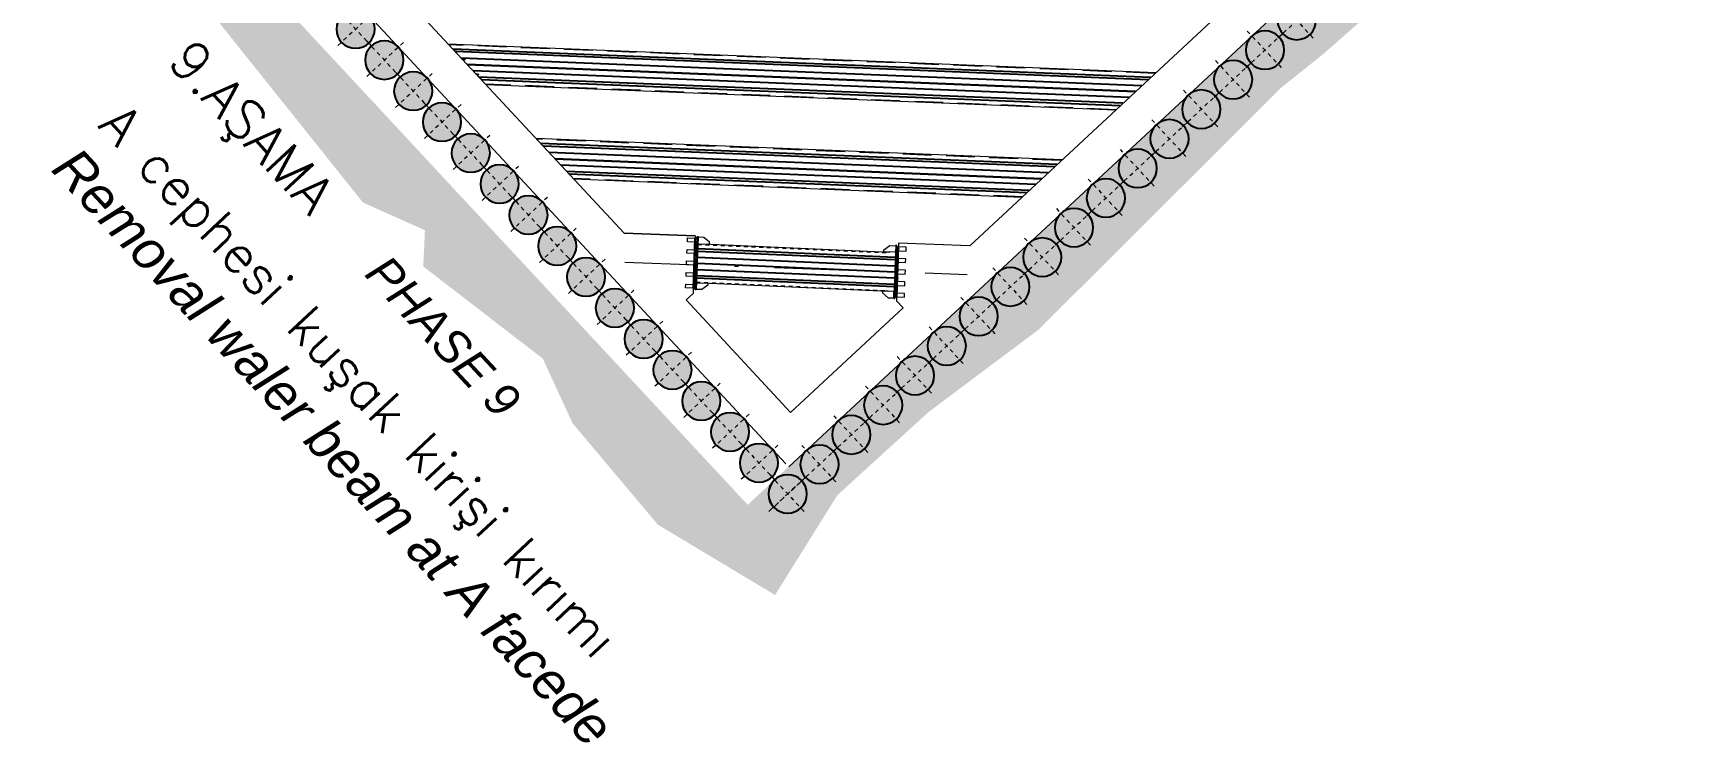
# Model space of a CAD drawing. Header units: metres. Extents: x 400488 to 400591, y 4543956 to 4544011.
# Drawn here: x 400494.27 to 400537.24, y 4543956 to 4543974.45 of the extents above; entities that cross this region are included whole.
import ezdxf

# ---------------------------------------------------------------- set-up
doc = ezdxf.new("R2010")
doc.units = ezdxf.units.M
for name, pattern in [('CIZGI', [0.4, 0.25, -0.15]), ('DASHDOT2', [12.7, 6.35, -3.175, 0, -3.175]), ('DIYAFRAM KALIP STRUT$0$CONTINU', [0]), ('HIDDEN', [0.375, 0.25, -0.125]), ('Tratto corto', [0.023, 0.013, -0.01])]:
    doc.linetypes.add(name, pattern=pattern)
for name, color, linetype in [('02-S-P-CONCRETE SLABS-D', 1, 'Continuous'), ('C-TOPO-MAJR', 9, 'Continuous'), ('DIYAFRAM KALIP STRUT$0$st_s_donatı', 7, 'Continuous')]:
    doc.layers.add(name, color=color, linetype=linetype)
for name, color, linetype, lineweight in [('DIYAFRAM KALIP STRUT$0$PRT-KD-kazik', 172, 'Continuous', 25), ('DIYAFRAM KALIP STRUT$0$PRT_Part', 8, 'Continuous', 0), ('GD_1', 240, 'Continuous', 5), ('GD_GRID-1', 8, 'Tratto corto', 9), ('GD_RETINI', 240, 'Continuous', 5), ('GD_S_STRU_CUT', 4, 'Continuous', 35), ('GD_structure', 4, 'Continuous', 5), ('Layer1', 252, 'Continuous', 5)]:
    doc.layers.add(name, color=color, linetype=linetype, lineweight=lineweight)
doc.styles.get("Standard").update_dxf_attribs({"font": 'simplex.shx'})

# ---------------------------------------------------------------- blocks, each defined once
blk = doc.blocks.new('PAL-100')
h = blk.add_hatch(color=253)
h.dxf.hatch_style = 1
edge = h.paths.add_edge_path()
edge.add_arc((0, 0), 0.5, 0, 360)
at = {"layer": 'GD_GRID-1', "ltscale": 0.5}
for p, q in [((0, -0.675), (0, 0.675)), ((-0.675, 0), (0.675, 0))]:
    blk.add_line(p, q, dxfattribs=at)
at = {"layer": 'GD_S_STRU_CUT', "color": 1, "lineweight": -3}
blk.add_circle((0, 0), 0.5, dxfattribs=at)
blk = doc.blocks.new('*U74')
at = {"color": 4, "rotation": 312.9213198489628}
blk.add_blockref('PAL-100', (0, 0), dxfattribs=at)
blk = doc.blocks.new('*U75')
at = {"color": 0, "linetype": 'ByBlock', "lineweight": -2, "transparency": 16777216}
for p in [(0, 0), (0.749, -0.806), (1.498, -1.611), (2.247, -2.417), (2.996, -3.222), (3.745, -4.028), (4.495, -4.833), (5.244, -5.639), (5.993, -6.444), (6.742, -7.25), (7.491, -8.055), (8.24, -8.861), (8.989, -9.666), (9.738, -10.472), (10.487, -11.277), (11.236, -12.083), (11.985, -12.888), (12.735, -13.694), (13.484, -14.499), (14.233, -15.305), (14.982, -16.11)]:
    blk.add_blockref('*U74', p, dxfattribs=at)
blk = doc.blocks.new('*U70')
at = {"color": 4, "rotation": 42.92131973183312}
blk.add_blockref('PAL-100', (0, 0), dxfattribs=at)
blk = doc.blocks.new('*U71')
at = {"color": 0, "linetype": 'ByBlock', "lineweight": -2, "transparency": 16777216}
for p in [(22.334, 20.77), (21.507, 20.001), (20.68, 19.231), (19.853, 18.462), (19.025, 17.693), (18.198, 16.924), (17.371, 16.154), (16.544, 15.385), (15.717, 14.616), (14.889, 13.847), (14.062, 13.077), (13.235, 12.308), (12.408, 11.539), (11.581, 10.77), (10.754, 10), (9.926, 9.231), (9.099, 8.462), (8.272, 7.693), (7.445, 6.923), (6.618, 6.154), (5.79, 5.385), (4.963, 4.616), (4.136, 3.846), (3.309, 3.077), (2.482, 2.308), (1.654, 1.539), (0.827, 0.769), (0, 0)]:
    blk.add_blockref('*U70', p, dxfattribs=at)
blk = doc.blocks.new('*U61')
at = {"layer": 'DIYAFRAM KALIP STRUT$0$st_s_donatı', "linetype": 'DIYAFRAM KALIP STRUT$0$CONTINU'}
h = blk.add_hatch(dxfattribs=at)
h.set_pattern_fill('AR-CONC', color=8, angle=-225.0002)
h.set_pattern_definition([(184.9997857, (-124571.947, 83380.577), (-4.62805016, 5.5155373), [0.75, -8.25]), (129.9997857, (-124571.947, 83380.577), (-4.33770506, -6.29990545), [0.6, -6.6]), (235.45123, (-124572.3325, 83381.0366), (-8.96575515, -0.7843681), [0.63740192, -7.01142112]), (181.183986, (-124573.361, 83379.163), (-6.37610515, 8.71695773), [1.125, -12.375]), (231.635421, (-124573.892, 83379.889), (-13.4971177, -0.2789502), [0.9561034, -10.5171376]), (126.18395, (-124573.361, 83379.163), (-13.4971177, -0.2789502), [0.9, -9.9]), (155.9997857, (-124573.7146, 83380.2235), (-1.37379833, 7.06772086), [0.75, -8.25]), (100.9997857, (-124573.7146, 83380.2235), (-6.8480971, -3.4070603), [0.6, -6.6]), (206.4512304, (-124573.829, 83380.8124), (-8.22189536, 3.6606605), [0.6374019, -7.01142112]), (172.4997857, (-124571.9468, 83380.577), (-2.43990666, -2.267922726), [0, -6.52, 0, -6.7, 0, -6.625]), (142.4997857, (-124571.947, 83380.577), (-4.64909797, -0.92871203), [0, -3.82, 0, -6.37, 0, -2.525]), (102.4997857, (-124570.37, 83379.0002), (-3.6151929, 3.934195196), [0, -2.5, 0, -7.8, 0, -10.35]), (92.4997857, (-124569.663, 83378.293), (-4.83158529, 3.4159179), [0, -3.25, 0, -5.18, 0, -7.35])])
h.paths.add_polyline_path([(0, -64.9), (5, -64.9), (5, 65.2), (0, 65)])
h = blk.add_hatch(dxfattribs=at)
h.set_pattern_fill('AR-CONC', color=8, angle=-225.0002)
h.set_pattern_definition([(184.9997857, (-126099.944, 83376.8336), (-4.62805016, 5.5155373), [0.75, -8.25]), (129.9997857, (-126099.944, 83376.8336), (-4.33770506, -6.29990545), [0.6, -6.6]), (235.45123, (-126100.3296, 83377.293), (-8.96575515, -0.7843681), [0.63740192, -7.01142112]), (181.183986, (-126101.358, 83375.419), (-6.37610515, 8.71695773), [1.125, -12.375]), (231.635421, (-126101.889, 83376.146), (-13.4971177, -0.2789502), [0.9561034, -10.5171376]), (126.18395, (-126101.358, 83375.419), (-13.4971177, -0.2789502), [0.9, -9.9]), (155.9997857, (-126101.7117, 83376.48), (-1.37379833, 7.06772086), [0.75, -8.25]), (100.9997857, (-126101.712, 83376.48), (-6.8480971, -3.4070603), [0.6, -6.6]), (206.4512304, (-126101.826, 83377.069), (-8.22189536, 3.6606605), [0.6374019, -7.01142112]), (172.4997857, (-126099.944, 83376.8336), (-2.43990666, -2.267922726), [0, -6.52, 0, -6.7, 0, -6.625]), (142.4997857, (-126099.944, 83376.8336), (-4.64909797, -0.92871203), [0, -3.82, 0, -6.37, 0, -2.525]), (102.4997857, (-126098.367, 83375.2567), (-3.6151929, 3.934195196), [0, -2.5, 0, -7.8, 0, -10.35]), (92.4997857, (-126097.66, 83374.5496), (-4.83158529, 3.4159179), [0, -3.25, 0, -5.18, 0, -7.35])])
h.paths.add_polyline_path([(529.2, -68.6), (524.2, -68.6), (524.2, 61.5), (529.2, 61.3)])
at = {"layer": 'C-TOPO-MAJR', "color": 252, "flags": 128}
for points in [[(521.7, 34.7), (7.5, 38.5)], [(521.7, 28.1), (7.5, 31.9)], [(521.7, 12.2), (7.5, 16)], [(521.7, -3.7), (7.5, 0.1)], [(521.7, -3.7), (7.5, 0.1)], [(521.7, -19.6), (7.5, -15.8)], [(521.7, -35.5), (7.5, -31.7)], [(521.7, -42.1), (7.5, -38.3)]]:
    blk.add_lwpolyline(points, dxfattribs=at)
at = {"layer": 'DIYAFRAM KALIP STRUT$0$PRT-KD-kazik', "color": 252}
for points in [[(0, -64.9), (5, -64.9), (5, 65.2), (0, 65)], [(529.2, -68.6), (524.2, -68.6), (524.2, 61.5), (529.2, 61.3)]]:
    blk.add_lwpolyline(points, close=True, dxfattribs=at)
at = {"layer": 'DIYAFRAM KALIP STRUT$0$PRT_Part', "color": 2, "linetype": 'Continuous'}
for p, q in [((506.7, 47.1), (22.5, 50.9)), ((506.7, -54.5), (22.5, -50.7))]:
    blk.add_line(p, q, dxfattribs=at)
for points in [[(5, -69.7), (7.5, -69.7), (7.5, 69.5), (5, 69.5)], [(524.2, -73.5), (521.7, -73.5), (521.7, 65.7), (524.2, 65.7)]]:
    blk.add_lwpolyline(points, close=True, dxfattribs=at)
for points in [[(22.5, 67.9), (7.5, 67.9), (7.5, 52.4), (9, 50.9), (37.5, 50.9), (37.5, 55.9), (22.5, 67.9)], [(506.7, 64.2), (521.7, 64.2), (521.7, 48.7), (520.2, 47.2), (491.7, 47.2), (491.7, 52.2), (506.7, 64.2)], [(22.5, -67.7), (7.5, -67.7), (7.5, -52.2), (9, -50.7), (37.5, -50.7), (37.5, -55.7), (22.5, -67.7)], [(506.7, -71.5), (521.7, -71.5), (521.7, -56), (520.2, -54.5), (491.7, -54.5), (491.7, -59.5), (506.7, -71.5)]]:
    blk.add_lwpolyline(points, dxfattribs=at)
at = {"layer": 'GD_1', "linetype": 'HIDDEN', "ltscale": 3}
for p, q in [((521.7, 45.4), (22.5, 49.2)), ((521.7, -52.7), (22.5, -49))]:
    blk.add_line(p, q, dxfattribs=at)
at = {"layer": 'Layer1', "color": 2}
for points in [[(-20, 65.2), (-20, 55.2), (5, 55.2), (5, 65.2)], [(549.2, 61.5), (549.2, 51.5), (524.2, 51.5), (524.2, 61.5)], [(-20, 35.1), (-20, 25.1), (5, 25.1), (5, 35.1)], [(-20, 5.1), (-20, -4.9), (5, -4.9), (5, 5.1)], [(549.2, 31.3), (549.2, 21.3), (524.2, 21.3), (524.2, 31.3)], [(549.2, 1.4), (549.2, -8.6), (524.2, -8.6), (524.2, 1.4)], [(-20, -24.9), (-20, -34.9), (5, -34.9), (5, -24.9)], [(549.2, -28.7), (549.2, -38.7), (524.2, -38.7), (524.2, -28.7)], [(-20, -54.8), (-20, -64.8), (5, -64.8), (5, -54.8)], [(549.2, -58.5), (549.2, -68.5), (524.2, -68.5), (524.2, -58.5)]]:
    blk.add_lwpolyline(points, close=True, dxfattribs=at)

msp = doc.modelspace()

# ---------------------------------------------------------------- hatches: boundary and pattern name
at = {"layer": 'GD_RETINI', "ltscale": 5}
h = msp.add_hatch(dxfattribs=at)
h.set_pattern_fill('EARTH', color=34, scale=0.1, angle=-2.0787)
h.set_pattern_definition([(357.9213155, (364555.7398, 4516062.9409), (0.657614818, 0.611549467), [0.635, -0.635]), (357.9213155, (364555.74846, 4516063.1789), (0.657614818, 0.611549467), [0.635, -0.635]), (357.9213155, (364555.7571, 4516063.41684), (0.657614818, 0.611549467), [0.635, -0.635]), (87.9213155, (364555.8393, 4516063.4933), (-0.611549467, 0.657614818), [0.635, -0.635]), (87.9213155, (364556.07726, 4516063.48465), (-0.611549467, 0.657614818), [0.635, -0.635]), (87.9213155, (364556.31523, 4516063.476), (-0.611549467, 0.657614818), [0.635, -0.635])])
h.paths.add_polyline_path([(400515.455, 4544004.881), (400522.786, 4543999.622), (400524.637, 4543997.441), (400527.218, 4543995.142), (400529.023, 4543992.963), (400531.507, 4543990.483), (400532.941, 4543988.226), (400535.746, 4543985.114), (400535.568, 4543982.809), (400535.822, 4543981.687), (400534.241, 4543980.164), (400533.152, 4543978.994), (400530.363, 4543976.151), (400527.801, 4543973.898), (400526.737, 4543973.049), (400520.408, 4543966.742), (400517.545, 4543964.598), (400515.178, 4543962.439), (400513.559, 4543959.846), (400510.51, 4543961.675), (400508.292, 4543964.313), (400507.52, 4543965.99), (400504.412, 4543968.386), (400504.455, 4543969.328), (400502.844, 4543970.048), (400498.034, 4543976.063), (400494.266, 4543977.227), (400495.72, 4543978.579), (400496.753, 4543977.467), (400497.782, 4543978.391), (400512.848, 4543962.19), (400534.451, 4543982.279), (400519.388, 4543998.483), (400520.453, 4543999.506)])

# ---------------------------------------------------------------- linework, layer by layer
at = {"layer": '02-S-P-CONCRETE SLABS-D', "color": 10}
for p, q in [((400505.419, 4543973.782), (400505.503, 4543973.766)), ((400505.554, 4543973.637), (400522.931, 4543972.932)), ((400507.839, 4543971.18), (400520.495, 4543970.666))]:
    msp.add_line(p, q, dxfattribs=at)
at = {"layer": 'C-TOPO-MAJR', "color": 252, "transparency": 33554470, "flags": 128}
for points in [[(400523.328, 4543973.301), (400505.181, 4543974.038)], [(400505.317, 4543973.966), (400505.234, 4543973.982)], [(400523.26, 4543973.237), (400505.245, 4543973.97)], [(400523.096, 4543973.085), (400505.399, 4543973.804)], [(400505.501, 4543973.768), (400505.418, 4543973.784)], [(400505.501, 4543973.768), (400505.418, 4543973.784)], [(400522.932, 4543972.932), (400505.553, 4543973.639)], [(400522.932, 4543972.932), (400505.553, 4543973.639)], [(400522.768, 4543972.78), (400505.706, 4543973.473)], [(400505.869, 4543973.372), (400505.786, 4543973.388)], [(400522.604, 4543972.627), (400505.86, 4543973.308)], [(400505.945, 4543973.29), (400505.862, 4543973.306)], [(400522.536, 4543972.564), (400505.924, 4543973.239)], [(400520.892, 4543971.035), (400507.466, 4543971.581)], [(400520.824, 4543970.972), (400507.53, 4543971.512)], [(400520.66, 4543970.819), (400507.684, 4543971.347)], [(400520.496, 4543970.667), (400507.838, 4543971.182)], [(400520.496, 4543970.667), (400507.838, 4543971.182)], [(400520.332, 4543970.514), (400507.992, 4543971.016)], [(400520.168, 4543970.362), (400508.146, 4543970.851)], [(400520.1, 4543970.299), (400508.209, 4543970.782)]]:
    msp.add_lwpolyline(points, dxfattribs=at)
at = {"layer": 'DIYAFRAM KALIP STRUT$0$PRT_Part', "color": 2, "linetype": 'Continuous', "transparency": 33554470}
for p, q in [((400523.455, 4543973.419), (400505.061, 4543974.168)), ((400522.408, 4543972.445), (400506.044, 4543973.11)), ((400521.02, 4543971.154), (400507.346, 4543971.71)), ((400519.972, 4543970.18), (400508.329, 4543970.653))]:
    msp.add_line(p, q, dxfattribs=at)
at = {"layer": 'GD_1', "linetype": 'HIDDEN', "ltscale": 3}
for p, q in [((400523.437, 4543973.403), (400505.078, 4543974.149)), ((400522.426, 4543972.462), (400506.027, 4543973.129)), ((400521.001, 4543971.137), (400507.363, 4543971.692)), ((400519.99, 4543970.197), (400508.312, 4543970.671))]:
    msp.add_line(p, q, dxfattribs=at)
at = {"layer": 'GD_1', "linetype": 'DASHDOT2', "ltscale": 10}
for p, q in [((400522.931, 4543972.932), (400505.554, 4543973.637)), ((400520.495, 4543970.666), (400507.839, 4543971.18))]:
    msp.add_line(p, q, dxfattribs=at)
at = {"layer": 'GD_1', "linetype": 'DASHDOT2', "ltscale": 0.3}
msp.add_line((400509.649, 4543968.5), (400518.552, 4543968.177), dxfattribs=at)
at = {"layer": 'GD_structure'}
for p, q in [((400535.519, 4543983.272), (400513.913, 4543963.18)), ((400513.843, 4543963.255), (400499.544, 4543978.631)), ((400511.483, 4543969.185), (400511.429, 4543967.686)), ((400516.772, 4543968.993), (400516.718, 4543967.494)), ((400518.621, 4543968.926), (400516.772, 4543968.993)), ((400516.718, 4543967.494), (400516.888, 4543967.312))]:
    msp.add_line(p, q, dxfattribs=at)
at = {"layer": 'GD_structure', "flags": 128}
for points in [[(400499.544, 4543978.631), (400500.277, 4543979.312), (400509.632, 4543969.253), (400511.483, 4543969.185)], [(400529.446, 4543978.991), (400518.624, 4543968.926)], [(400511.483, 4543969.185), (400509.632, 4543969.253)], [(400511.246, 4543967.516), (400511.429, 4543967.686)], [(400511.246, 4543967.516), (400513.964, 4543964.593), (400516.888, 4543967.312)]]:
    msp.add_lwpolyline(points, dxfattribs=at)
at = {"layer": 'Layer1', "linetype": 'CIZGI', "ltscale": 500}
for p, q in [((400505.503, 4543973.766), (400505.419, 4543973.782)), ((400522.931, 4543972.932), (400505.554, 4543973.637)), ((400520.495, 4543970.666), (400507.839, 4543971.18))]:
    msp.add_line(p, q, dxfattribs=at)

# ---------------------------------------------------------------- block references
at = {"color": 4, "extrusion": (0, 0, -1), "zscale": -0.999999999958961}
for name, p, rotation in [('*U71', (-400513.888, 4543962.473), 94.15736591857333), ('*U75', (-400498.906, 4543978.584), 274.1573658914985)]:
    msp.add_blockref(name, p, dxfattribs=dict(at, rotation=rotation))
at = {"layer": 'GD_structure', "xscale": 0.00999999999958961, "yscale": 0.00999999999958961, "zscale": 0.00999999999958961, "rotation": 177.9213856421236}
msp.add_blockref('*U61', (400516.745, 4543968.244), dxfattribs=at)

# ---------------------------------------------------------------- texts
at = {"layer": 'Layer1', "color": 10, "char_height": 1, "attachment_point": 1, "rotation": 312.9213}
for s, insert in [('{\\C4;9.AŞAMA   \\fArial|b0|i1|c162|p34;\\H0.875x;\\C252;PHASE 9}', (400498.452, 4543974.37)), ('{\\C3;A cephesi kuşak kirişi kırımı\\P\\fArial|b0|i1|c0|p34;\\C252;Removal waler beam at A facede}', (400496.66, 4543972.704))]:
    msp.add_mtext_dynamic_manual_height_columns(s, width=26.08316, gutter_width=165.327, heights=[0], dxfattribs=dict(at, insert=insert))

doc.saveas('drawing.dxf')
